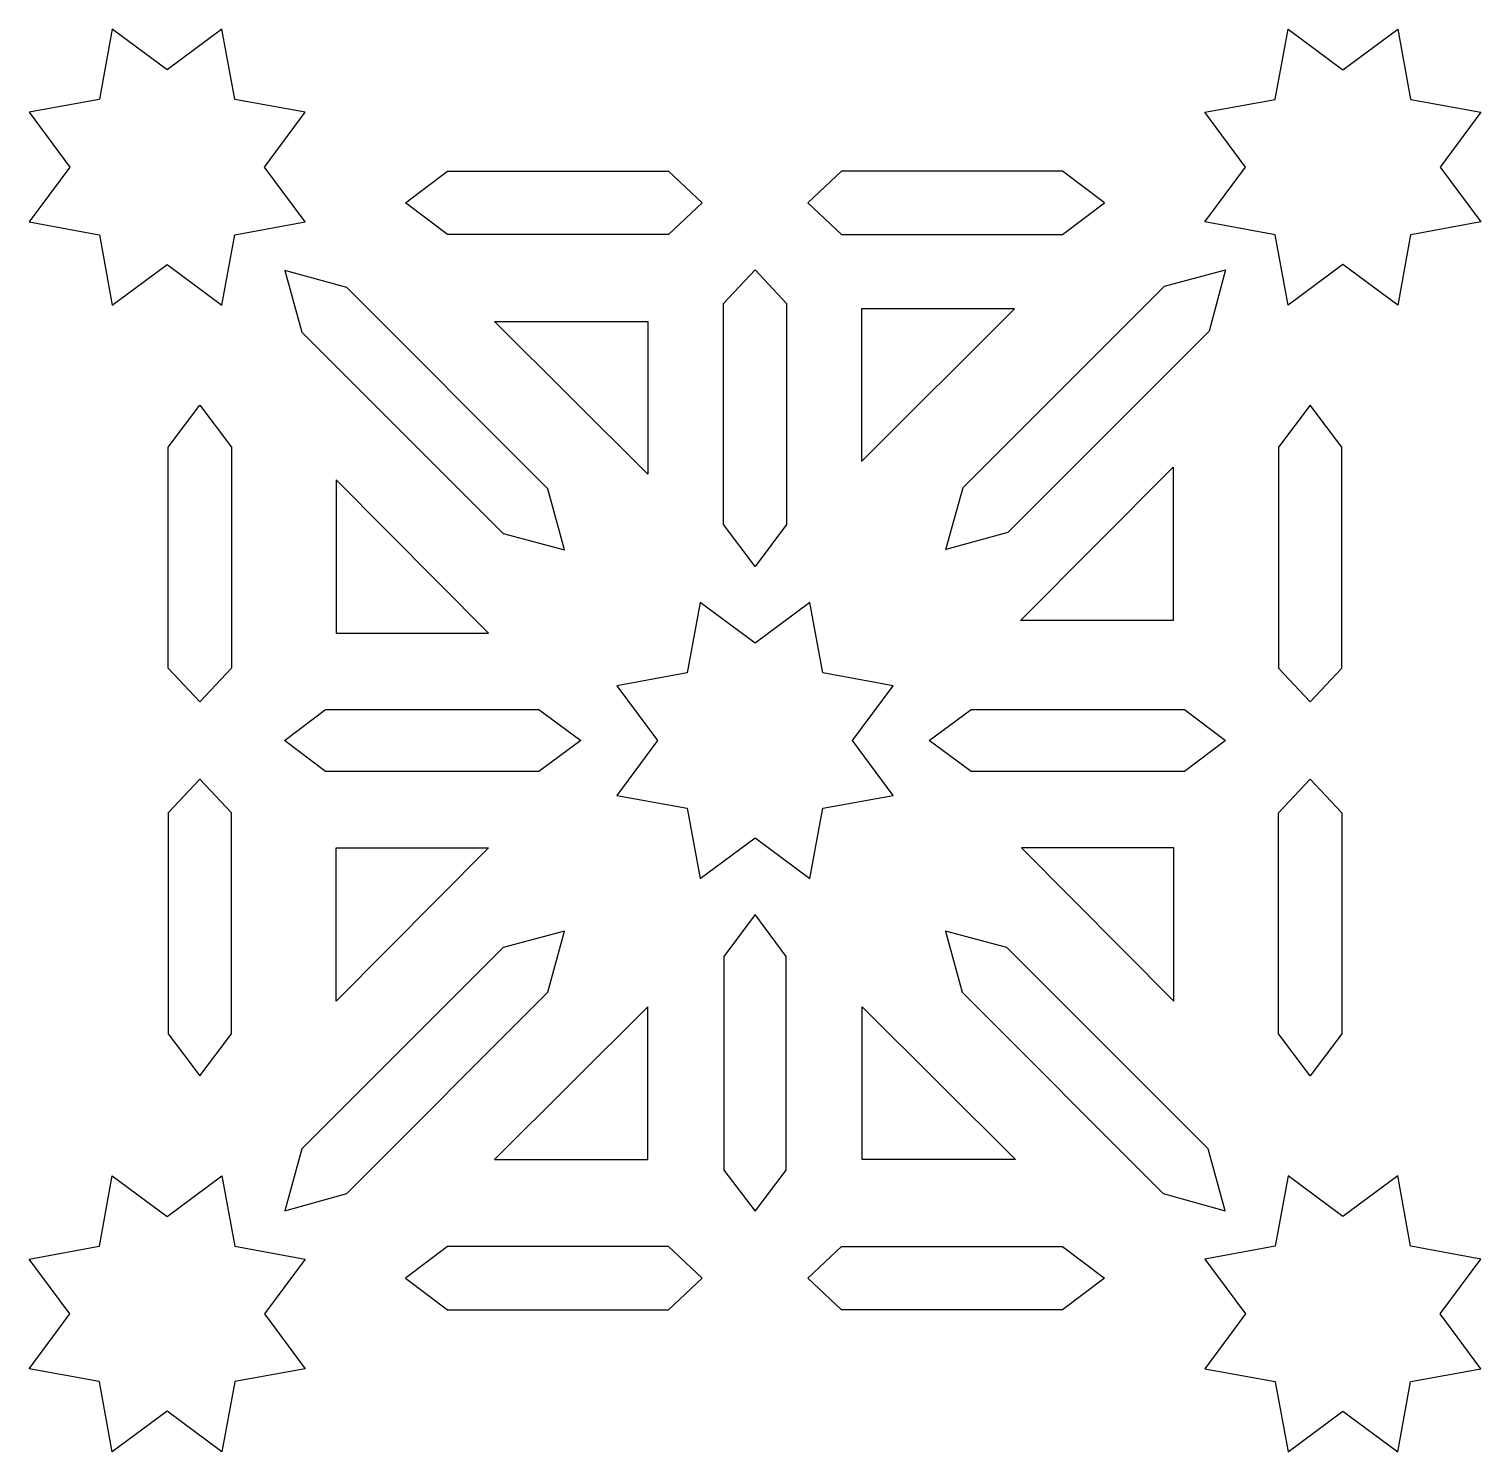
# Model space of a CAD drawing. Extents: x -184 to 184, y -180 to 180.
import ezdxf

# ---------------------------------------------------------------- set-up
doc = ezdxf.new("R2010")
doc.units = 0
doc.header["$MEASUREMENT"] = 0
doc.layers.add('LAYER_1', color=18, linetype='CONTINUOUS')

msp = doc.modelspace()

# ---------------------------------------------------------------- linework, layer by layer
at = {"layer": 'LAYER_1'}
for points in [[(-165.78, 127.86), (-165.75, 127.85), (-162.51, 110.09), (-148.65, 120.38), (-134.78, 110.09), (-131.54, 127.85), (-131.51, 127.86), (-131.51, 127.88), (-113.74, 131.13), (-124.04, 144.99), (-113.74, 158.85), (-131.51, 162.1), (-131.51, 162.12), (-131.54, 162.13), (-134.78, 179.89), (-148.65, 169.6), (-162.51, 179.89), (-165.75, 162.13), (-165.78, 162.12), (-165.78, 162.1), (-183.55, 158.85), (-173.25, 144.99), (-183.55, 131.13), (-165.78, 127.88)], [(165.78, 127.86), (165.75, 127.85), (162.51, 110.09), (148.65, 120.38), (134.78, 110.09), (131.54, 127.85), (131.51, 127.86), (131.51, 127.88), (113.74, 131.13), (124.04, 144.99), (113.74, 158.85), (131.51, 162.1), (131.51, 162.12), (131.54, 162.13), (134.78, 179.89), (148.65, 169.6), (162.51, 179.89), (165.75, 162.13), (165.78, 162.12), (165.78, 162.1), (183.55, 158.85), (173.25, 144.99), (183.55, 131.13), (165.78, 127.88)], [(-13.38, 135.93), (-21.9, 127.93), (-77.78, 127.93), (-88.38, 135.92), (-88.37, 135.93), (-88.38, 135.93), (-77.78, 143.93), (-21.9, 143.93)], [(13.38, 135.93), (21.9, 127.93), (77.78, 127.93), (88.38, 135.92), (88.37, 135.93), (88.38, 135.93), (77.78, 143.93), (21.9, 143.93)], [(-118.89, 118.88), (-114.55, 103.23), (-63.66, 52.34), (-48.17, 48.17), (-52.35, 63.66), (-103.24, 114.54)], [(0, 119.01), (8, 110.48), (8, 54.61), (0, 44.01), (0, 44.01), (0, 44.01), (-8, 54.61), (-8, 110.48)], [(119, 119), (114.84, 103.52), (63.94, 52.62), (48.29, 48.28), (48.3, 48.29), (48.29, 48.29), (52.63, 63.94), (103.53, 114.84)], [(65.64, 109.13), (26.9, 109.13), (26.9, 70.56)], [(-65.88, 105.92), (-27.13, 105.92), (-27.13, 67.35)], [(-140.38, 9.81), (-148.38, 18.33), (-148.38, 74.21), (-140.38, 84.81), (-140.38, 84.8), (-140.37, 84.81), (-132.38, 74.21), (-132.38, 18.33)], [(140.38, 9.81), (148.38, 18.33), (148.38, 74.21), (140.38, 84.81), (140.38, 84.8), (140.37, 84.81), (132.38, 74.21), (132.38, 18.33)], [(105.69, 69.08), (105.69, 30.34), (67.12, 30.34)], [(-105.92, 65.87), (-105.92, 27.13), (-67.35, 27.13)], [(-17.13, -17.14), (-17.11, -17.14), (-13.86, -34.91), (0, -24.61), (13.86, -34.91), (17.11, -17.14), (17.13, -17.14), (17.14, -17.11), (34.9, -13.87), (24.61, -0.01), (34.9, 13.86), (17.14, 17.1), (17.13, 17.13), (17.11, 17.13), (13.86, 34.9), (0, 24.6), (-13.86, 34.9), (-17.11, 17.13), (-17.13, 17.13), (-17.14, 17.1), (-34.9, 13.86), (-24.61, -0.01), (-34.9, -13.87), (-17.14, -17.11)], [(-119, -0.01), (-108.6, 7.84), (-54.62, 7.84), (-44.02, 0), (-44.03, -0.01), (-44.02, -0.01), (-54.62, -7.85), (-108.6, -7.85)], [(44.03, -0.01), (44.02, 0), (54.62, 7.84), (108.6, 7.84), (119, -0.01), (108.6, -7.85), (54.62, -7.85), (44.02, -0.01)], [(-140.38, -9.81), (-148.38, -18.33), (-148.38, -74.21), (-140.38, -84.81), (-140.38, -84.8), (-140.37, -84.81), (-132.38, -74.21), (-132.38, -18.33)], [(140.38, -9.81), (148.38, -18.33), (148.38, -74.21), (140.38, -84.81), (140.38, -84.8), (140.37, -84.81), (132.38, -74.21), (132.38, -18.33)], [(-105.92, -65.88), (-105.92, -27.14), (-67.35, -27.14)], [(105.92, -65.88), (105.92, -27.14), (67.35, -27.14)], [(0, -119.01), (7.84, -108.6), (7.84, -54.63), (0, -44.03), (0, -44.04), (0, -44.03), (-7.84, -54.63), (-7.84, -108.6)], [(-118.89, -118.89), (-103.24, -114.56), (-52.35, -63.67), (-48.17, -48.18), (-63.66, -52.36), (-114.55, -103.24)], [(118.89, -118.89), (114.55, -103.24), (63.66, -52.36), (48.17, -48.18), (52.35, -63.67), (103.24, -114.56)], [(-65.88, -105.93), (-27.13, -105.93), (-27.13, -67.36)], [(65.88, -105.93), (27.13, -105.93), (27.13, -67.36)], [(-165.78, -127.86), (-165.75, -127.85), (-162.51, -110.09), (-148.65, -120.38), (-134.78, -110.09), (-131.54, -127.85), (-131.51, -127.86), (-131.51, -127.88), (-113.74, -131.13), (-124.04, -144.99), (-113.74, -158.85), (-131.51, -162.1), (-131.51, -162.12), (-131.54, -162.13), (-134.78, -179.89), (-148.65, -169.6), (-162.51, -179.89), (-165.75, -162.13), (-165.78, -162.12), (-165.78, -162.1), (-183.55, -158.85), (-173.25, -144.99), (-183.55, -131.13), (-165.78, -127.88)], [(165.78, -127.86), (165.75, -127.85), (162.51, -110.09), (148.65, -120.38), (134.78, -110.09), (131.54, -127.85), (131.51, -127.86), (131.51, -127.88), (113.74, -131.13), (124.04, -144.99), (113.74, -158.85), (131.51, -162.1), (131.51, -162.12), (131.54, -162.13), (134.78, -179.89), (148.65, -169.6), (162.51, -179.89), (165.75, -162.13), (165.78, -162.12), (165.78, -162.1), (183.55, -158.85), (173.25, -144.99), (183.55, -131.13), (165.78, -127.88)], [(-13.38, -135.93), (-21.9, -127.93), (-77.78, -127.93), (-88.38, -135.92), (-88.37, -135.93), (-88.38, -135.93), (-77.78, -143.93), (-21.9, -143.93)], [(13.38, -135.93), (21.9, -127.93), (77.78, -127.93), (88.38, -135.92), (88.37, -135.93), (88.38, -135.93), (77.78, -143.93), (21.9, -143.93)]]:
    msp.add_lwpolyline(points, close=True, dxfattribs=at)

doc.saveas('drawing.dxf')
